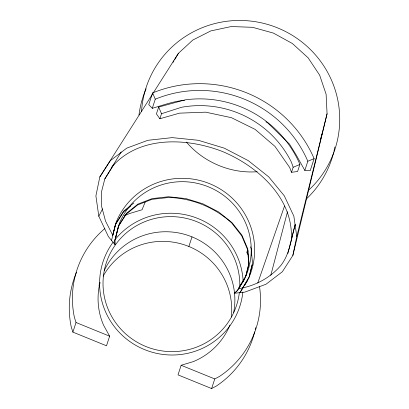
<?xml version="1.0" encoding="UTF-8"?>
<svg xmlns="http://www.w3.org/2000/svg" width="409" height="409" viewBox="0 0 409 409"><rect width="100%" height="100%" fill="white"/><g stroke="black" fill="none" stroke-linecap="round" stroke-linejoin="round"><path stroke-width="0.61" d="M152.455 94.172L99.822 176.949L95.895 195.906L98.814 216.249L108.38 236.586L114.97 244.608L114.924 240.41L119.377 223.38A68.513 67.408 18.1 0 1 208.375 186.811A68.513 67.408 18.1 0 1 246.29 275.006L237.511 290.272L234.536 293.243L244.873 292.103L265.983 284.245L282.348 271.75L292.849 255.467L327.067 113.774L326.106 94.228L319.649 75.159L308.146 57.858L292.374 43.507L273.406 33.088L252.542 27.306L231.203 26.559L210.839 30.9L192.838 40.026L178.431 53.318L153.14 93.094M292.849 255.467L296.776 236.509L327.067 113.774M245.748 276.208L248.774 263.984L247.563 249.526L241.688 235.799L231.775 223.089C214.669 207.337 192.046 198.217 168.825 197.465L151.938 199.331L137.608 204.955L126.156 214.209L118.365 226.468L114.771 240.891L114.97 244.608M249.475 275.349L252.062 264.894M133.784 203.048L123.779 211.064L115.599 223.938L111.534 240.431M121.197 151.949L104.796 178.973L101.396 192.286L101.647 206.519L105.537 221.121L112.766 235.247L115.599 223.938M115.369 238.708L118.625 225.676L126.427 213.391L137.879 204.122L152.174 198.605L168.488 196.755L185.752 198.559L202.833 203.764L218.595 211.928L231.939 222.578L241.908 235.129L247.757 248.923L249.009 263.268L245.538 277.302L238.391 288.749C254.72 286.142 270.201 277.997 280.957 265.323C290.042 253.575 291.101 238.544 295.17 224.751M287.875 253.442L295.206 224.495M112.766 235.247L116.202 222.092A71.938 70.777 18.1 0 1 209.653 183.687A71.938 70.777 18.1 0 1 249.459 276.295L239.925 292.65L240.247 292.328M270.794 275.318L287.491 211.724M320.513 139.213L322.476 132.46M100.062 282.43A68.513 67.408 18.1 0 0 103.533 325.124L109.638 336.188L106.498 345.794L72.889 332.118L76.028 322.512L74.407 317.41A94.203 92.685 18.1 0 1 104.857 228.539M265.865 121.79L267.813 122.971L289.511 144.101L296.244 155.037L304.828 170.42L310.175 170.727L314.122 158.651A123.319 121.33 18.1 0 0 152.588 92.945L148.758 104.658L152.286 108.308C162.9 105.271 173.518 101.227 184.551 100.302M152.286 108.308L155.272 99.182L152.588 92.945M158.656 107.066L156.422 113.901L159.878 118.753L179.49 113.155L205.65 112.163L231.422 117.685L255.058 129.346L274.935 146.361L289.71 167.547L291.505 172.312L297.588 171.499L299.874 164.505L299.669 163.794A107.904 106.166 18.1 0 0 184.975 99.883L158.656 107.066L161.519 113.722L159.878 118.753M188.871 246.484L192.01 236.877M229.924 325.073A68.513 67.408 18.1 0 1 193.273 361.628L181.146 365.273L178.007 374.879L211.617 388.55L216.361 386.035A94.203 92.685 18.1 0 0 254.679 331.832M211.617 388.55L214.761 378.944L219.5 376.428A94.203 92.685 18.1 0 0 259.531 286.683M291.505 172.312L293.156 167.266L291.443 162.24A101.054 99.423 18.1 0 0 181.402 107.306L161.519 113.722M304.828 170.42L307.829 161.238L314.122 158.651M257.762 283.038L284.511 206.049M145.384 201.606L142.035 209.771L129.607 213.513A94.203 92.685 18.1 0 0 124.413 215.829M247.696 250.027L246.739 252.358L247.931 254.521M247.184 253.217L248.14 250.881M98.814 216.249L102.572 208.892M173.033 62.393L173.989 60.793M174.623 59.724L178.431 53.318M242.685 288.089L248.866 278.115L252.517 263.355L251.152 248.447L250.42 246.765M244.301 279.633L237.358 290.748L234.536 293.243M240.231 292.379L243.565 287.041M244.562 285.441L247.23 281.172M104.796 178.973L113.993 164.387M115.302 224.843L123.492 211.939L130.696 206.146M99.822 176.949L110.328 160.671L126.693 148.17L147.802 140.313L172.22 137.623L198.283 140.287L224.214 148.13L248.243 160.609L268.733 176.877L284.296 195.829L293.856 216.167L296.776 236.509M111.713 167.092C138.907 135.435 187.082 137.598 222.777 151.637C258.074 166.463 294.081 198.529 291.274 240.129M293.156 167.266L299.874 164.505M257.189 171.729C230.758 173.784 203.503 162.312 186.402 142.061M76.028 322.512L109.638 336.188M181.146 365.273L214.761 378.944M72.889 332.118L71.263 327.016A94.203 92.685 18.1 0 1 76.555 272.225M251.315 253.524L251.474 255.421M333.626 152.618A99.341 97.741 18.1 0 1 306.464 198.871M138.968 115.001A99.341 97.741 18.1 0 1 146.136 88.763M334.874 147.01A99.341 97.741 18.1 0 1 333.933 151.376M255.635 327.553A94.203 92.685 18.1 0 1 255.252 329.388M98.963 285.4A68.513 67.408 18.1 0 1 99.873 283.059M103.129 276.233A68.513 67.408 18.1 0 1 183.753 244.633A68.513 67.408 18.1 0 1 231.305 317.031M141.534 111.58A99.341 97.741 18.1 0 1 282.757 30.164A99.341 97.741 18.1 0 1 308.238 190.533M104.269 270.569A68.513 67.408 18.1 0 1 187.194 235.119A68.513 67.408 18.1 0 1 233.687 312.404M242.859 292.092A71.938 70.777 18.1 0 1 145.788 350.104A71.938 70.777 18.1 0 1 113.232 242.005M114.75 240.027A71.938 70.777 18.1 0 1 193.324 216.826A71.938 70.777 18.1 0 1 243.176 281.847M239.316 292.91A68.513 67.408 18.1 0 1 131.688 338.708A68.513 67.408 18.1 0 1 141.514 223.125A68.513 67.408 18.1 0 1 239.746 287.9M155.272 99.182A116.468 114.592 18.1 0 1 307.829 161.238"/></g></svg>
